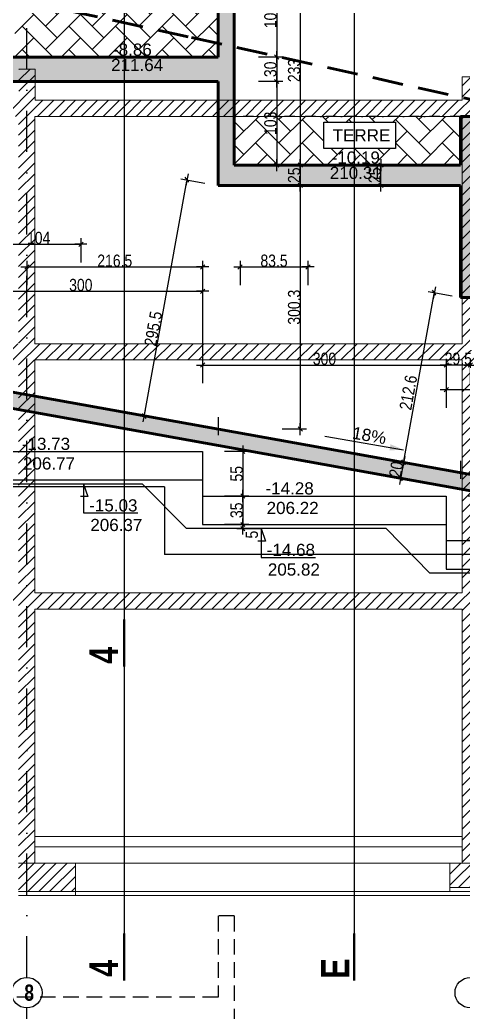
# Model space of a CAD drawing. Header units: millimetres. Extents: x -26249 to 60250, y -21218 to 23336.
# Drawn here: x 16061 to 16607, y 6841 to 8063 of the extents above; entities that cross this region are included whole.
import ezdxf
from ezdxf.enums import TextEntityAlignment as Align

# ---------------------------------------------------------------- set-up
doc = ezdxf.new("R2010")
doc.units = ezdxf.units.MM
doc.linetypes.add('CACHEX2', pattern=[19.05, 12.7, -6.35])
doc.linetypes.add('TIRETPTX2', pattern=[50.8, 25.4, -12.7, 0, -12.7])
for name, color, linetype in [('01-coupe soussol', 253, 'Continuous'), ('01_cote_gen', 4, 'Continuous'), ('01_linteaux', 2, 'Continuous'), ('01_poch_BN', 9, 'Continuous'), ('01_poch_murs', 253, 'Continuous'), ('01_texte', 230, 'Continuous'), ('AA_COTES', 2, 'Continuous')]:
    doc.layers.add(name, color=color, linetype=linetype)
doc.layers.add('01_murs_coup', color=5, linetype='Continuous', lineweight=60)
doc.styles.add('impact', font='impact.ttf')
doc.styles.add('MATTE_TXT', font='arial.ttf')
doc.styles.add('STYLE2', font='ARIALN.TTF')
doc.dimstyles.new('JB50', dxfattribs={"dimscale": 0.1, "dimtxt": 150, "dimasz": 15, "dimexe": 0.1, "dimexo": 0.1, "dimgap": 0.09, "dimtad": 1, "dimdec": 1, "dimdsep": 46, "dimtxsty": 'STYLE2', "dimblk1": 'BOND_G', "dimblk2": 'BOND_D', "dimsah": 1, "dimcen": 1.5, "dimdle": 0.01, "dimse1": 1, "dimse2": 1, "dimclrd": 4, "dimclre": 2, "dimclrt": 6, "dimazin": 2, "dimtfac": 2.333333, "dimtdec": 1, "dimtix": 1, "dimtmove": 2, "dimatfit": 3, "dimldrblk": 'BOND_G', "dimfxl": 1, "dimtolj": 1, "dimtzin": 0, "dimarcsym": 0})
pattern_1 = [(45, (0, 5785.036), (3e-15, 28.73682), [60.96, -20.32]), (135, (14.368, 5799.404), (3e-15, 28.73682), [60.96, -20.32])]

# ---------------------------------------------------------------- blocks, each defined once
blk = doc.blocks.new('BOND_G')
at = {"layer": 'AA_COTES', "color": 0}
for p, q in [((0, -5), (0, 15)), ((5, 0), (-5, 0)), ((1.77, 1.77), (-1.77, -1.77))]:
    blk.add_line(p, q, dxfattribs=at)
blk = doc.blocks.new('BOND_D')
at = {"layer": 'AA_COTES', "color": 0}
for p, q in [((5, 0), (-5, 0)), ((-1.77, -1.77), (1.77, 1.77)), ((0, 5), (0, -15))]:
    blk.add_line(p, q, dxfattribs=at)
blk = doc.blocks.new('*D2040')
at = {"layer": '01_cote_gen', "color": 4, "lineweight": -2, "transparency": 16777216}
blk.add_line((15987.6, 7728.7), (16284.6, 7728.7), dxfattribs=at)
at = {"layer": 'Defpoints', "color": 0, "transparency": 16777216}
for p in [(15986.1, 7736.2), (16286.1, 7728.7), (16286.1, 7531.4)]:
    blk.add_point(p, dxfattribs=at)
at = {"layer": '01_cote_gen', "color": 4, "lineweight": -2, "transparency": 16777216, "xscale": 1.5, "yscale": 1.5, "zscale": 1.5, "rotation": 180}
blk.add_blockref('BOND_G', (15986.1, 7728.7), dxfattribs=at)
at = {"layer": '01_cote_gen', "color": 4, "lineweight": -2, "transparency": 16777216, "xscale": 1.5, "yscale": 1.5, "zscale": 1.5}
blk.add_blockref('BOND_D', (16286.1, 7728.7), dxfattribs=at)
at = {"layer": '01_cote_gen', "color": 6, "transparency": 16777216, "insert": (16136.1, 7736.4), "char_height": 15, "attachment_point": 5, "style": 'STYLE2'}
blk.add_mtext('\\A1;300', dxfattribs=at)
blk = doc.blocks.new('*D2041')
at = {"layer": '01_cote_gen', "color": 4, "lineweight": -2, "transparency": 16777216}
blk.add_line((16033.7, 7786.7), (16134.7, 7786.7), dxfattribs=at)
at = {"layer": 'Defpoints', "color": 0, "transparency": 16777216}
for p in [(16032.2, 7779.2), (16136.2, 7786.7), (16136.2, 5592.4)]:
    blk.add_point(p, dxfattribs=at)
at = {"layer": '01_cote_gen', "color": 4, "lineweight": -2, "transparency": 16777216, "xscale": 1.5, "yscale": 1.5, "zscale": 1.5, "rotation": 180}
blk.add_blockref('BOND_G', (16032.2, 7786.7), dxfattribs=at)
at = {"layer": '01_cote_gen', "color": 4, "lineweight": -2, "transparency": 16777216, "xscale": 1.5, "yscale": 1.5, "zscale": 1.5}
blk.add_blockref('BOND_D', (16136.2, 7786.7), dxfattribs=at)
at = {"layer": '01_cote_gen', "color": 6, "transparency": 16777216, "insert": (16084.2, 7794.4), "char_height": 15, "attachment_point": 5, "style": 'STYLE2'}
blk.add_mtext('\\A1;104', dxfattribs=at)
blk = doc.blocks.new('*D2042')
at = {"layer": '01_cote_gen', "color": 4, "lineweight": -2, "transparency": 16777216}
blk.add_line((16287.6, 7637.9), (16584.6, 7637.9), dxfattribs=at)
at = {"layer": 'Defpoints', "color": 0, "transparency": 16777216}
for p in [(16286.1, 7706.2), (16586.1, 7637.9), (16586.1, 7476.5)]:
    blk.add_point(p, dxfattribs=at)
at = {"layer": '01_cote_gen', "color": 4, "lineweight": -2, "transparency": 16777216, "xscale": 1.5, "yscale": 1.5, "zscale": 1.5, "rotation": 180}
blk.add_blockref('BOND_G', (16286.1, 7637.9), dxfattribs=at)
at = {"layer": '01_cote_gen', "color": 4, "lineweight": -2, "transparency": 16777216, "xscale": 1.5, "yscale": 1.5, "zscale": 1.5}
blk.add_blockref('BOND_D', (16586.1, 7637.9), dxfattribs=at)
at = {"layer": '01_cote_gen', "color": 6, "transparency": 16777216, "insert": (16436.1, 7645.5), "char_height": 15, "attachment_point": 5, "style": 'STYLE2'}
blk.add_mtext('\\A1;300', dxfattribs=at)
blk = doc.blocks.new('*D2043')
at = {"layer": '01_cote_gen', "color": 4, "lineweight": -2, "transparency": 16777216}
blk.add_line((16587.6, 7607.7), (16884.6, 7607.7), dxfattribs=at)
at = {"layer": 'Defpoints', "color": 0, "transparency": 16777216}
for p in [(16586.1, 7615.4), (16886.1, 7607.7), (16886.1, 7421.6)]:
    blk.add_point(p, dxfattribs=at)
at = {"layer": '01_cote_gen', "color": 4, "lineweight": -2, "transparency": 16777216, "xscale": 1.5, "yscale": 1.5, "zscale": 1.5, "rotation": 180}
blk.add_blockref('BOND_G', (16586.1, 7607.7), dxfattribs=at)
at = {"layer": '01_cote_gen', "color": 4, "lineweight": -2, "transparency": 16777216, "xscale": 1.5, "yscale": 1.5, "zscale": 1.5}
blk.add_blockref('BOND_D', (16886.1, 7607.7), dxfattribs=at)
at = {"layer": '01_cote_gen', "color": 6, "transparency": 16777216, "insert": (16757.9, 7615.4), "char_height": 15, "attachment_point": 5, "style": 'STYLE2'}
blk.add_mtext('\\A1;300', dxfattribs=at)
blk = doc.blocks.new('*D2054')
at = {"layer": '01_cote_gen', "color": 4, "lineweight": -2, "transparency": 16777216}
for p, q in [((16584.6, 7637.9), (16583.1, 7637.9)), ((16615.7, 7637.9), (16586.1, 7637.9)), ((16617.2, 7637.9), (16618.7, 7637.9))]:
    blk.add_line(p, q, dxfattribs=at)
at = {"layer": 'Defpoints', "color": 0, "transparency": 16777216}
for p in [(16586.1, 7637.9), (16586.1, 7616.3), (16615.7, 7616.3)]:
    blk.add_point(p, dxfattribs=at)
at = {"layer": '01_cote_gen', "color": 4, "lineweight": -2, "transparency": 16777216, "xscale": 1.5, "yscale": 1.5, "zscale": 1.5}
blk.add_blockref('BOND_D', (16586.1, 7637.9), dxfattribs=at)
at = {"layer": '01_cote_gen', "color": 4, "lineweight": -2, "transparency": 16777216, "xscale": 1.5, "yscale": 1.5, "zscale": 1.5, "rotation": 180}
blk.add_blockref('BOND_G', (16615.7, 7637.9), dxfattribs=at)
at = {"layer": '01_cote_gen', "color": 6, "transparency": 16777216, "insert": (16600.9, 7645.5), "char_height": 15, "attachment_point": 5, "style": 'STYLE2'}
blk.add_mtext('\\A1;29.5', dxfattribs=at)
blk = doc.blocks.new('*D2055')
at = {"layer": '01_cote_gen', "color": 4, "lineweight": -2, "transparency": 16777216}
blk.add_line((16333.7, 7758.7), (16414.3, 7758.7), dxfattribs=at)
at = {"layer": 'Defpoints', "color": 0, "transparency": 16777216}
for p in [(16415.8, 7758.7), (16332.2, 7706.2), (16415.8, 5569.6)]:
    blk.add_point(p, dxfattribs=at)
at = {"layer": '01_cote_gen', "color": 4, "lineweight": -2, "transparency": 16777216, "xscale": 1.5, "yscale": 1.5, "zscale": 1.5, "rotation": 180}
blk.add_blockref('BOND_G', (16332.2, 7758.7), dxfattribs=at)
at = {"layer": '01_cote_gen', "color": 4, "lineweight": -2, "transparency": 16777216, "xscale": 1.5, "yscale": 1.5, "zscale": 1.5}
blk.add_blockref('BOND_D', (16415.8, 7758.7), dxfattribs=at)
at = {"layer": '01_cote_gen', "color": 6, "transparency": 16777216, "insert": (16374, 7766.3), "char_height": 15, "attachment_point": 5, "style": 'STYLE2'}
blk.add_mtext('\\A1;83.5', dxfattribs=at)
blk = doc.blocks.new('*D2056')
at = {"layer": '01_cote_gen', "color": 4, "lineweight": -2, "transparency": 16777216}
blk.add_line((16071.2, 7758.7), (16284.6, 7758.7), dxfattribs=at)
at = {"layer": 'Defpoints', "color": 0, "transparency": 16777216}
for p in [(16286.1, 7758.7), (16069.7, 7751.2), (16286.1, 7695)]:
    blk.add_point(p, dxfattribs=at)
at = {"layer": '01_cote_gen', "color": 4, "lineweight": -2, "transparency": 16777216, "xscale": 1.5, "yscale": 1.5, "zscale": 1.5, "rotation": 180}
blk.add_blockref('BOND_G', (16069.7, 7758.7), dxfattribs=at)
at = {"layer": '01_cote_gen', "color": 4, "lineweight": -2, "transparency": 16777216, "xscale": 1.5, "yscale": 1.5, "zscale": 1.5}
blk.add_blockref('BOND_D', (16286.1, 7758.7), dxfattribs=at)
at = {"layer": '01_cote_gen', "color": 6, "transparency": 16777216, "insert": (16177.9, 7766.3), "char_height": 15, "attachment_point": 5, "style": 'STYLE2'}
blk.add_mtext('\\A1;216.5', dxfattribs=at)
blk = doc.blocks.new('*D1975')
at = {"layer": '01_cote_gen', "color": 4, "lineweight": -2, "transparency": 16777216}
blk.add_line((16335.6, 7529.9), (16335.6, 7477.9), dxfattribs=at)
at = {"layer": 'Defpoints', "color": 0, "transparency": 16777216}
for p in [(16286.1, 7531.4), (16286.1, 7476.4), (16335.6, 7476.4)]:
    blk.add_point(p, dxfattribs=at)
at = {"layer": '01_cote_gen', "color": 4, "lineweight": -2, "transparency": 16777216, "xscale": 1.5, "yscale": 1.5, "zscale": 1.5}
for name, p, rotation in [('BOND_G', (16335.6, 7531.4), 90), ('BOND_D', (16335.6, 7476.4), 270)]:
    blk.add_blockref(name, p, dxfattribs=dict(at, rotation=rotation))
at = {"layer": '01_cote_gen', "color": 6, "transparency": 16777216, "insert": (16328, 7503.9), "char_height": 15, "attachment_point": 5, "rotation": 90, "style": 'STYLE2'}
blk.add_mtext('\\A1;55', dxfattribs=at)
blk = doc.blocks.new('*D1976')
at = {"layer": '01_cote_gen', "color": 4, "lineweight": -2, "transparency": 16777216}
blk.add_line((16335.6, 7474.9), (16335.6, 7442.9), dxfattribs=at)
at = {"layer": 'Defpoints', "color": 0, "transparency": 16777216}
for p in [(16321.8, 7476.4), (16326, 7441.4), (16335.6, 7441.4)]:
    blk.add_point(p, dxfattribs=at)
at = {"layer": '01_cote_gen', "color": 4, "lineweight": -2, "transparency": 16777216, "xscale": 1.5, "yscale": 1.5, "zscale": 1.5}
for name, p, rotation in [('BOND_G', (16335.6, 7476.4), 90), ('BOND_D', (16335.6, 7441.4), 270)]:
    blk.add_blockref(name, p, dxfattribs=dict(at, rotation=rotation))
at = {"layer": '01_cote_gen', "color": 6, "transparency": 16777216, "insert": (16327.9, 7458.9), "char_height": 15, "attachment_point": 5, "rotation": 90, "style": 'STYLE2'}
blk.add_mtext('\\A1;35', dxfattribs=at)
blk = doc.blocks.new('*D1977')
at = {"layer": '01_cote_gen', "color": 4, "lineweight": -2, "transparency": 16777216}
blk.add_line((16335.6, 7437.9), (16335.6, 7439.9), dxfattribs=at)
at = {"layer": 'Defpoints', "color": 0, "transparency": 16777216}
for p in [(16335.6, 7441.4), (16340.9, 7441.4), (16340.9, 7436.4)]:
    blk.add_point(p, dxfattribs=at)
at = {"layer": '01_cote_gen', "color": 4, "lineweight": -2, "transparency": 16777216, "xscale": 1.5, "yscale": 1.5, "zscale": 1.5}
for name, p, rotation in [('BOND_D', (16335.6, 7441.4), 90), ('BOND_G', (16335.6, 7436.4), 270)]:
    blk.add_blockref(name, p, dxfattribs=dict(at, rotation=rotation))
at = {"layer": '01_cote_gen', "color": 6, "transparency": 16777216, "insert": (16346.8, 7428.9), "char_height": 15, "attachment_point": 5, "rotation": 90, "style": 'STYLE2'}
blk.add_mtext('\\A1;5', dxfattribs=at)
blk = doc.blocks.new('*D1978')
at = {"layer": '01_cote_gen', "color": 4, "lineweight": -2, "transparency": 16777216}
blk.add_line((16635.6, 7475), (16635.6, 7423), dxfattribs=at)
at = {"layer": 'Defpoints', "color": 0, "transparency": 16777216}
for p in [(16586.1, 7476.5), (16586.1, 7421.5), (16635.6, 7421.5)]:
    blk.add_point(p, dxfattribs=at)
at = {"layer": '01_cote_gen', "color": 4, "lineweight": -2, "transparency": 16777216, "xscale": 1.5, "yscale": 1.5, "zscale": 1.5}
for name, p, rotation in [('BOND_G', (16635.6, 7476.5), 90), ('BOND_D', (16635.6, 7421.5), 270)]:
    blk.add_blockref(name, p, dxfattribs=dict(at, rotation=rotation))
at = {"layer": '01_cote_gen', "color": 6, "transparency": 16777216, "insert": (16628, 7449), "char_height": 15, "attachment_point": 5, "rotation": 90, "style": 'STYLE2'}
blk.add_mtext('\\A1;55', dxfattribs=at)
blk = doc.blocks.new('*D2069')
at = {"layer": '01_cote_gen', "color": 4, "lineweight": -2, "transparency": 16777216}
blk.add_line((16406.4, 8115.7), (16406.4, 7885.7), dxfattribs=at)
at = {"layer": 'Defpoints', "color": 0, "transparency": 16777216}
for p in [(16325.1, 8117.2), (16377.3, 7884.2), (16406.4, 7884.2)]:
    blk.add_point(p, dxfattribs=at)
at = {"layer": '01_cote_gen', "color": 4, "lineweight": -2, "transparency": 16777216, "xscale": 1.5, "yscale": 1.5, "zscale": 1.5}
for name, p, rotation in [('BOND_G', (16406.4, 8117.2), 90), ('BOND_D', (16406.4, 7884.2), 270)]:
    blk.add_blockref(name, p, dxfattribs=dict(at, rotation=rotation))
at = {"layer": '01_cote_gen', "color": 6, "transparency": 16777216, "insert": (16398.8, 8000.8), "char_height": 15, "attachment_point": 5, "rotation": 90, "style": 'STYLE2'}
blk.add_mtext('\\A1;233', dxfattribs=at)
blk = doc.blocks.new('*D2070')
at = {"layer": '01_cote_gen', "color": 4, "lineweight": -2, "transparency": 16777216}
blk.add_line((16377.3, 8115.7), (16377.3, 8018.7), dxfattribs=at)
at = {"layer": 'Defpoints', "color": 0, "transparency": 16777216}
for p in [(16325.1, 8117.2), (16305.1, 8017.2), (16377.3, 8017.2)]:
    blk.add_point(p, dxfattribs=at)
at = {"layer": '01_cote_gen', "color": 4, "lineweight": -2, "transparency": 16777216, "xscale": 1.5, "yscale": 1.5, "zscale": 1.5}
for name, p, rotation in [('BOND_G', (16377.3, 8117.2), 90), ('BOND_D', (16377.3, 8017.2), 270)]:
    blk.add_blockref(name, p, dxfattribs=dict(at, rotation=rotation))
at = {"layer": '01_cote_gen', "color": 6, "transparency": 16777216, "insert": (16369.6, 8067.2), "char_height": 15, "attachment_point": 5, "rotation": 90, "style": 'STYLE2'}
blk.add_mtext('\\A1;100', dxfattribs=at)
blk = doc.blocks.new('*D2071')
at = {"layer": '01_cote_gen', "color": 4, "lineweight": -2, "transparency": 16777216}
blk.add_line((16377.3, 8015.7), (16377.3, 7988.7), dxfattribs=at)
at = {"layer": 'Defpoints', "color": 0, "transparency": 16777216}
for p in [(16354.8, 8017.2), (16305.1, 7987.2), (16377.3, 7987.2)]:
    blk.add_point(p, dxfattribs=at)
at = {"layer": '01_cote_gen', "color": 4, "lineweight": -2, "transparency": 16777216, "xscale": 1.5, "yscale": 1.5, "zscale": 1.5}
for name, p, rotation in [('BOND_G', (16377.3, 8017.2), 90), ('BOND_D', (16377.3, 7987.2), 270)]:
    blk.add_blockref(name, p, dxfattribs=dict(at, rotation=rotation))
at = {"layer": '01_cote_gen', "color": 6, "transparency": 16777216, "insert": (16369.6, 8002.2), "char_height": 15, "attachment_point": 5, "rotation": 90, "style": 'STYLE2'}
blk.add_mtext('\\A1;30', dxfattribs=at)
blk = doc.blocks.new('*D2072')
at = {"layer": '01_cote_gen', "color": 4, "lineweight": -2, "transparency": 16777216}
blk.add_line((16377.3, 7985.7), (16377.3, 7885.7), dxfattribs=at)
at = {"layer": 'Defpoints', "color": 0, "transparency": 16777216}
for p in [(16354.8, 7987.2), (16354.8, 7884.2), (16377.3, 7884.2)]:
    blk.add_point(p, dxfattribs=at)
at = {"layer": '01_cote_gen', "color": 4, "lineweight": -2, "transparency": 16777216, "xscale": 1.5, "yscale": 1.5, "zscale": 1.5}
for name, p, rotation in [('BOND_G', (16377.3, 7987.2), 90), ('BOND_D', (16377.3, 7884.2), 270)]:
    blk.add_blockref(name, p, dxfattribs=dict(at, rotation=rotation))
at = {"layer": '01_cote_gen', "color": 6, "transparency": 16777216, "insert": (16369.6, 7935.7), "char_height": 15, "attachment_point": 5, "rotation": 90, "style": 'STYLE2'}
blk.add_mtext('\\A1;103', dxfattribs=at)
blk = doc.blocks.new('*D2073')
at = {"layer": '01_cote_gen', "color": 4, "lineweight": -2, "transparency": 16777216}
blk.add_line((16406.4, 7882.7), (16406.4, 7860.7), dxfattribs=at)
at = {"layer": 'Defpoints', "color": 0, "transparency": 16777216}
for p in [(16393.9, 7884.2), (16393.9, 7859.2), (16406.4, 7859.2)]:
    blk.add_point(p, dxfattribs=at)
at = {"layer": '01_cote_gen', "color": 4, "lineweight": -2, "transparency": 16777216, "xscale": 1.5, "yscale": 1.5, "zscale": 1.5}
for name, p, rotation in [('BOND_G', (16406.4, 7884.2), 90), ('BOND_D', (16406.4, 7859.2), 270)]:
    blk.add_blockref(name, p, dxfattribs=dict(at, rotation=rotation))
at = {"layer": '01_cote_gen', "color": 6, "transparency": 16777216, "insert": (16398.8, 7871.7), "char_height": 15, "attachment_point": 5, "rotation": 90, "style": 'STYLE2'}
blk.add_mtext('\\A1;25', dxfattribs=at)
blk = doc.blocks.new('*D2074')
at = {"layer": '01_cote_gen', "color": 4, "lineweight": -2, "transparency": 16777216}
blk.add_line((16690, 7942.7), (16690, 7885.7), dxfattribs=at)
at = {"layer": 'Defpoints', "color": 0, "transparency": 16777216}
for p in [(16439.8, 7944.2), (16551.5, 7884.2), (16690, 7884.2)]:
    blk.add_point(p, dxfattribs=at)
at = {"layer": '01_cote_gen', "color": 4, "lineweight": -2, "transparency": 16777216, "xscale": 1.5, "yscale": 1.5, "zscale": 1.5}
for name, p, rotation in [('BOND_G', (16690, 7944.2), 90), ('BOND_D', (16690, 7884.2), 270)]:
    blk.add_blockref(name, p, dxfattribs=dict(at, rotation=rotation))
at = {"layer": '01_cote_gen', "color": 6, "transparency": 16777216, "insert": (16682.3, 7914.2), "char_height": 15, "attachment_point": 5, "rotation": 90, "style": 'STYLE2'}
blk.add_mtext('\\A1;60', dxfattribs=at)
blk = doc.blocks.new('*D2075')
at = {"layer": '01_cote_gen', "color": 4, "lineweight": -2, "transparency": 16777216}
blk.add_line((16690, 7882.7), (16690, 7860.7), dxfattribs=at)
at = {"layer": 'Defpoints', "color": 0, "transparency": 16777216}
for p in [(16667.5, 7884.2), (16581.8, 7859.2), (16690, 7859.2)]:
    blk.add_point(p, dxfattribs=at)
at = {"layer": '01_cote_gen', "color": 4, "lineweight": -2, "transparency": 16777216, "xscale": 1.5, "yscale": 1.5, "zscale": 1.5}
for name, p, rotation in [('BOND_G', (16690, 7884.2), 90), ('BOND_D', (16690, 7859.2), 270)]:
    blk.add_blockref(name, p, dxfattribs=dict(at, rotation=rotation))
at = {"layer": '01_cote_gen', "color": 6, "transparency": 16777216, "insert": (16682.3, 7871.7), "char_height": 15, "attachment_point": 5, "rotation": 90, "style": 'STYLE2'}
blk.add_mtext('\\A1;25', dxfattribs=at)
blk = doc.blocks.new('*D2098')
at = {"layer": '01_cote_gen', "color": 4, "lineweight": -2, "transparency": 16777216}
blk.add_line((16719.6, 7719.7), (16719.6, 7506.7), dxfattribs=at)
at = {"layer": 'Defpoints', "color": 0, "transparency": 16777216}
for p in [(16697.1, 7721.2), (16603.7, 7505.2), (16719.6, 7505.2)]:
    blk.add_point(p, dxfattribs=at)
at = {"layer": '01_cote_gen', "color": 4, "lineweight": -2, "transparency": 16777216, "xscale": 1.5, "yscale": 1.5, "zscale": 1.5}
for name, p, rotation in [('BOND_G', (16719.6, 7721.2), 90), ('BOND_D', (16719.6, 7505.2), 270)]:
    blk.add_blockref(name, p, dxfattribs=dict(at, rotation=rotation))
at = {"layer": '01_cote_gen', "color": 6, "transparency": 16777216, "insert": (16711.9, 7589.9), "char_height": 15, "attachment_point": 5, "rotation": 90, "style": 'STYLE2'}
blk.add_mtext('\\A1;216', dxfattribs=at)
blk = doc.blocks.new('*D2099')
at = {"layer": '01_cote_gen', "color": 4, "lineweight": -2, "transparency": 16777216}
blk.add_line((16534, 7519.3), (16571.1, 7725.5), dxfattribs=at)
at = {"layer": 'Defpoints', "color": 0, "transparency": 16777216}
for p in [(16571.3, 7727), (16603.7, 7721.2), (16566, 7512)]:
    blk.add_point(p, dxfattribs=at)
at = {"layer": '01_cote_gen', "color": 4, "lineweight": -2, "transparency": 16777216, "xscale": 1.5, "yscale": 1.5, "zscale": 1.5}
for name, p, rotation in [('BOND_D', (16571.3, 7727), 79.79862876551576), ('BOND_G', (16533.7, 7517.8), 259.7986287655157)]:
    blk.add_blockref(name, p, dxfattribs=dict(at, rotation=rotation))
at = {"layer": '01_cote_gen', "color": 6, "transparency": 16777216, "insert": (16539.4, 7603.9), "char_height": 15, "attachment_point": 5, "rotation": 79.7986, "style": 'STYLE2'}
blk.add_mtext('\\A1;212.6', dxfattribs=at)
blk = doc.blocks.new('*D2016')
at = {"layer": '01_cote_gen', "color": 4, "lineweight": -2, "transparency": 16777216}
blk.add_line((16406.4, 7857.7), (16406.4, 7560.4), dxfattribs=at)
at = {"layer": 'Defpoints', "color": 0, "transparency": 16777216}
for p in [(16305.1, 7859.2), (16305.1, 7558.9), (16406.4, 7558.9)]:
    blk.add_point(p, dxfattribs=at)
at = {"layer": '01_cote_gen', "color": 4, "lineweight": -2, "transparency": 16777216, "xscale": 1.5, "yscale": 1.5, "zscale": 1.5}
for name, p, rotation in [('BOND_G', (16406.4, 7859.2), 90), ('BOND_D', (16406.4, 7558.9), 270)]:
    blk.add_blockref(name, p, dxfattribs=dict(at, rotation=rotation))
at = {"layer": '01_cote_gen', "color": 6, "transparency": 16777216, "insert": (16398.8, 7709.1), "char_height": 15, "attachment_point": 5, "rotation": 90, "style": 'STYLE2'}
blk.add_mtext('\\A1;300.3', dxfattribs=at)
blk = doc.blocks.new('*D2100')
at = {"layer": '01_cote_gen', "color": 4, "lineweight": -2, "transparency": 16777216}
blk.add_line((16214.7, 7576.7), (16266.5, 7864.6), dxfattribs=at)
at = {"layer": 'Defpoints', "color": 0, "transparency": 16777216}
for p in [(16266.8, 7866.1), (16305.1, 7859.2), (16252.7, 7568.3)]:
    blk.add_point(p, dxfattribs=at)
at = {"layer": '01_cote_gen', "color": 4, "lineweight": -2, "transparency": 16777216, "xscale": 1.5, "yscale": 1.5, "zscale": 1.5}
for name, p, rotation in [('BOND_D', (16266.8, 7866.1), 79.79862876551594), ('BOND_G', (16214.4, 7575.2), 259.798628765516)]:
    blk.add_blockref(name, p, dxfattribs=dict(at, rotation=rotation))
at = {"layer": '01_cote_gen', "color": 6, "transparency": 16777216, "insert": (16225.3, 7682.6), "char_height": 15, "attachment_point": 5, "rotation": 79.7986, "style": 'STYLE2'}
blk.add_mtext('\\A1;295.5', dxfattribs=at)
blk = doc.blocks.new('*D2110')
at = {"layer": '01_cote_gen', "color": 4, "lineweight": -2, "transparency": 16777216}
blk.add_line((16530.4, 7499.6), (16533.4, 7516.3), dxfattribs=at)
at = {"layer": 'Defpoints', "color": 0, "transparency": 16777216}
for p in [(16533.7, 7517.8), (16542.9, 7516.1), (16539.3, 7496.4)]:
    blk.add_point(p, dxfattribs=at)
at = {"layer": '01_cote_gen', "color": 4, "lineweight": -2, "transparency": 16777216, "xscale": 1.5, "yscale": 1.5, "zscale": 1.5}
for name, p, rotation in [('BOND_D', (16533.7, 7517.8), 79.79862876550582), ('BOND_G', (16530.2, 7498.1), 259.7986287655058)]:
    blk.add_blockref(name, p, dxfattribs=dict(at, rotation=rotation))
at = {"layer": '01_cote_gen', "color": 6, "transparency": 16777216, "insert": (16524.4, 7509.3), "char_height": 15, "attachment_point": 5, "rotation": 79.7986, "style": 'STYLE2'}
blk.add_mtext('\\A1;20', dxfattribs=at)
blk = doc.blocks.new('*D2113')
at = {"layer": '01_cote_gen', "color": 4, "lineweight": -2, "transparency": 16777216}
blk.add_line((16505.7, 7860.7), (16505.7, 7882.7), dxfattribs=at)
at = {"layer": 'Defpoints', "color": 0, "transparency": 16777216}
for p in [(16505.7, 7884.2), (16541.7, 7884.2), (16541.7, 7859.2)]:
    blk.add_point(p, dxfattribs=at)
at = {"layer": '01_cote_gen', "color": 4, "lineweight": -2, "transparency": 16777216, "xscale": 1.5, "yscale": 1.5, "zscale": 1.5}
for name, p, rotation in [('BOND_D', (16505.7, 7884.2), 90), ('BOND_G', (16505.7, 7859.2), 270)]:
    blk.add_blockref(name, p, dxfattribs=dict(at, rotation=rotation))
at = {"layer": '01_cote_gen', "color": 6, "transparency": 16777216, "insert": (16498, 7871.7), "char_height": 15, "attachment_point": 5, "rotation": 90, "style": 'STYLE2'}
blk.add_mtext('\\A1;25', dxfattribs=at)

msp = doc.modelspace()

# ---------------------------------------------------------------- hatches: boundary and pattern name
at = {"layer": '01-coupe soussol'}
h = msp.add_hatch(dxfattribs=at)
h.set_pattern_fill('ANSI31', color=256, scale=3)
h.set_pattern_definition([(45, (11748.377, 1158.082), (-6.735192, 6.735192), [])])
h.paths.add_polyline_path([(14178.055, 7357.148), (13828.381, 7357.148), (13828.381, 7344.148), (14178.055, 7344.148)])
h.paths.add_polyline_path([(14604.055, 7357.148), (14196.055, 7357.148), (14196.055, 7344.148), (14604.055, 7344.148)])
h.paths.add_polyline_path([(15180.978, 7357.148), (14624.055, 7357.148), (14624.055, 7344.148), (15180.978, 7344.148)])
h.paths.add_polyline_path([(15779.845, 7357.148), (15222.978, 7357.148), (15222.978, 7344.148), (15779.845, 7344.148)], flags=17)
h.paths.add_polyline_path([(18803.574, 7357.148), (18803.574, 7957.148), (18803.574, 7993.091), (18787.574, 7993.091), (18787.574, 7957.148), (18054.574, 7957.148), (18054.574, 7993.091), (18036.574, 7993.091), (18036.574, 7957.148), (17435.574, 7957.148), (17435.574, 7993.091), (17419.574, 7993.091), (17419.574, 7952.148), (17111.574, 7952.148), (17111.574, 8018.837), (17091.574, 8018.837), (17091.574, 7952.148), (16623.574, 7952.148), (16623.574, 7993.091), (16605.574, 7993.091), (16605.574, 7964.148), (16079.978, 7964.148), (16079.978, 8002.279), (16059.978, 8002.279), (16059.978, 7964.148), (15799.978, 7964.148), (15799.978, 8229.148), (16019.446, 8229.148), (16019.446, 8252.148), (15799.978, 8252.148), (15799.978, 8310.174), (15779.978, 8310.174), (15779.978, 8252.148), (15218.978, 8252.148), (15218.978, 8310.174), (15202.978, 8310.174), (15202.978, 7664.148), (15202.978, 7324.148), (15222.978, 7324.148), (15222.978, 7644.148), (15779.845, 7644.148), (15779.845, 7324.148), (15799.845, 7324.148), (15799.845, 7644.148), (16059.574, 7644.148), (16059.574, 7357.148), (15799.845, 7357.148), (15799.845, 7344.148), (16059.574, 7344.148), (16059.574, 7024.148), (16079.574, 7024.148), (16079.574, 7337.148), (16605.574, 7337.148), (16605.574, 7044.148), (16625.574, 7044.148), (16625.574, 7337.148), (17139.574, 7337.148), (17139.574, 7024.148), (17159.574, 7024.148), (17159.574, 7337.148), (17419.575, 7337.148), (17419.575, 7024.148), (17439.575, 7024.148), (17439.575, 7337.148), (18028.584, 7337.148), (18028.584, 7024.148), (18053.584, 7024.148), (18053.584, 7337.148), (18783.574, 7337.148), (18783.574, 7024.148), (18803.574, 7024.148), (18803.574, 7337.148)])
h.paths.add_polyline_path([(16079.574, 7357.148), (16079.574, 7644.148), (16605.574, 7644.148), (16605.574, 7357.148)], flags=16)
h.paths.add_polyline_path([(15799.574, 7664.148), (15799.574, 7944.148), (16059.574, 7944.148), (16059.574, 7664.148)], flags=16)
h.paths.add_polyline_path([(16079.574, 7664.148), (16079.574, 7944.148), (16605.574, 7944.148), (16605.574, 7664.148)], flags=16)
h.paths.add_polyline_path([(15779.574, 7664.148), (15222.978, 7664.148), (15222.978, 7944.148), (15779.574, 7944.148)], flags=16)
h.paths.add_polyline_path([(15779.978, 7964.148), (15218.978, 7964.148), (15218.978, 8229.148), (15779.978, 8229.148)], flags=16)
h.paths.add_polyline_path([(16625.574, 7357.148), (16625.574, 7644.148), (17139.574, 7644.148), (17139.574, 7357.148)], flags=16)
h.paths.add_polyline_path([(16625.574, 7664.148), (16625.574, 7932.148), (17139.574, 7932.148), (17139.574, 7664.148)], flags=16)
h.paths.add_polyline_path([(17159.574, 7357.148), (17159.574, 7644.148), (17419.575, 7644.148), (17419.575, 7357.148)], flags=16)
h.paths.add_polyline_path([(17159.574, 7664.148), (17159.574, 7932.148), (17419.574, 7932.148), (17419.574, 7664.148)], flags=16)
h.paths.add_polyline_path([(17439.575, 7357.148), (17439.575, 7652.148), (18033.584, 7652.148), (18033.584, 7357.148)], flags=16)
h.paths.add_polyline_path([(17439.574, 7675.148), (17439.574, 7937.148), (18035.574, 7937.148), (18035.574, 7675.148)], flags=16)
h.paths.add_polyline_path([(18053.584, 7357.148), (18053.584, 7652.148), (18613.574, 7652.148), (18613.574, 7357.148)], flags=16)
h.paths.add_polyline_path([(18053.886, 7675.148), (18053.886, 7937.148), (18787.574, 7937.148), (18787.574, 7675.148)], flags=16)
h.paths.add_polyline_path([(18633.574, 7357.148), (18633.574, 7652.148), (18783.574, 7652.148), (18783.574, 7357.148)], flags=16)
h.paths.add_polyline_path([(16129.574, 7024.148), (16059.574, 7024.148), (16059.574, 6989.148), (16129.574, 6989.148)])
h.paths.add_polyline_path([(16640.574, 7024.148), (16590.574, 7024.148), (16590.574, 6994.148), (16640.574, 6994.148)])
h.paths.add_polyline_path([(16625.574, 7044.148), (16605.574, 7044.148), (16605.574, 7024.148), (16625.574, 7024.148)], flags=17)
at = {"layer": '01_poch_BN'}
h = msp.add_hatch(color=256, dxfattribs=at)
h.dxf.hatch_style = 1
h.paths.add_polyline_path([(16325.086, 8029.563), (16305.086, 8033.979), (16305.086, 8017.203), (15792.367, 8017.203), (15792.367, 8117.203), (15772.367, 8117.203), (15772.367, 8017.203), (15218.94, 8017.203), (15218.94, 8132.203), (15202.94, 8134.203), (15202.94, 7987.203), (16305.086, 7987.203), (16305.086, 7859.203), (16603.651, 7859.203), (16603.651, 7721.204), (17236.178, 7721.204), (17236.178, 7607.204), (18502.219, 7607.204), (18328.49, 7632.204), (17439.651, 7632.204), (17439.651, 7677.204), (17419.651, 7677.204), (17419.651, 7632.204), (17256.178, 7632.204), (17256.178, 7810.204), (17236.178, 7810.204), (17236.178, 7746.204), (16623.651, 7746.204), (16623.651, 7944.203), (16603.651, 7944.203), (16603.651, 7884.203), (16325.086, 7884.203)])
h.paths.add_polyline_path([(16325.086, 8117.203), (16305.086, 8117.203), (16305.086, 8033.979), (16325.086, 8029.563)], flags=17)
h.paths.add_polyline_path([(18803.65, 7677.204), (18787.651, 7677.204), (18787.651, 7632.204), (18328.49, 7632.204), (18502.219, 7607.204), (18787.651, 7607.204), (18787.651, 7566.129), (18803.65, 7563.827)])
h.paths.add_polyline_path([(18803.65, 7563.827), (18787.651, 7566.129), (18787.651, 7459.242), (18803.65, 7459.242)])
h.paths.add_polyline_path([(18046.95, 7357.204), (17425.991, 7357.204), (15719.991, 7664.204), (15202.94, 7664.204), (15202.94, 7644.204), (15718.206, 7644.204), (17424.206, 7337.204), (18045.165, 7337.204), (18803.65, 7200.679), (18803.65, 7221.001)])
at = {"layer": '01_poch_murs'}
h = msp.add_hatch(dxfattribs=at)
h.set_pattern_fill('AR-HBONE', color=256, scale=0.2)
h.set_pattern_definition(pattern_1)
h.paths.add_polyline_path([(16069.651, 8085.849), (15927.292, 8117.203), (15792.367, 8117.203), (15792.367, 8017.203), (16069.651, 8017.203)])
h.paths.add_polyline_path([(15966.459, 8069.214), (16055.05, 8069.214), (16055.05, 8036.921), (15966.459, 8036.921)], flags=16)
h.paths.add_polyline_path([(16305.086, 8117.203), (16069.651, 8117.203), (16069.651, 8085.849), (16272.362, 8041.204), (16305.086, 8033.979)])
h.paths.add_polyline_path([(16069.651, 8117.203), (15927.292, 8117.203), (16069.651, 8085.849)], flags=17)
h.paths.add_polyline_path([(16069.651, 8085.849), (16069.651, 8017.203), (16305.086, 8017.203), (16305.086, 8033.979), (16272.362, 8041.204)])
h.paths.add_polyline_path([(15973.755, 8041.863), (16052.275, 8041.863), (16052.275, 8064.363), (15973.755, 8064.363)], flags=8)
h.paths.add_polyline_path([(16171.906, 8014.892), (16227.327, 8014.892), (16227.327, 8037.867), (16171.906, 8037.867)], flags=9)
h = msp.add_hatch(dxfattribs=at)
h.set_pattern_fill('AR-HBONE', color=256, scale=0.2)
h.set_pattern_definition(pattern_1)
h.paths.add_polyline_path([(16603.651, 7944.203), (16325.086, 7944.203), (16325.086, 7884.203), (16603.651, 7884.203)])
h.paths.add_polyline_path([(16523.778, 7904.72), (16435.188, 7904.72), (16435.188, 7937.013), (16523.778, 7937.013)], flags=16)
h.paths.add_polyline_path([(16385.156, 7909.838), (16385.156, 7960.343), (16353.929, 7960.343), (16353.929, 7909.838)], flags=9)
h.paths.add_polyline_path([(16442.483, 7909.662), (16521.003, 7909.662), (16521.003, 7932.162), (16442.483, 7932.162)], flags=8)
h.paths.add_polyline_path([(16441.127, 7881.892), (16508.203, 7881.892), (16508.203, 7904.867), (16441.127, 7904.867)], flags=9)

# ---------------------------------------------------------------- linework, layer by layer
at = {"color": 5, "elevation": 517158665.099, "flags": 128}
for points in [[(16239.251, 7487.704), (15986.725, 7487.704)], [(16239.251, 7487.704), (16239.251, 7404.504)], [(16722.645, 7404.504), (16239.251, 7404.504)]]:
    msp.add_lwpolyline(points, dxfattribs=at)
at = {"layer": '01-coupe soussol', "lineweight": 5}
for p, q in [((16079.978, 8002.279), (16059.978, 8002.279)), ((16079.978, 7964.148), (16079.978, 8002.279)), ((16605.574, 7964.148), (16605.574, 7993.091)), ((16605.574, 7993.091), (16623.574, 7993.091)), ((16079.978, 7964.148), (16605.574, 7964.148)), ((16079.574, 7664.148), (16079.574, 7944.148)), ((16079.574, 7944.148), (16605.574, 7944.148)), ((16605.574, 7664.148), (16605.574, 7944.148)), ((16079.574, 7664.148), (16605.574, 7664.148)), ((16079.574, 7644.148), (16605.574, 7644.148)), ((16079.574, 7644.148), (16079.574, 7357.148)), ((16605.574, 7357.148), (16605.574, 7644.148)), ((16079.574, 7357.148), (16605.574, 7357.148)), ((16079.574, 7337.148), (16605.574, 7337.148)), ((16079.574, 7337.148), (16079.574, 7024.148)), ((16605.574, 7337.148), (16605.574, 7024.148)), ((16079.574, 7057.148), (16605.574, 7057.148)), ((16079.574, 7044.148), (16605.574, 7044.148)), ((16129.574, 7024.148), (16059.574, 7024.148)), ((16129.574, 7024.148), (16129.574, 6984.148)), ((16590.574, 7024.148), (16129.574, 7024.148)), ((16590.574, 6989.148), (16590.574, 7024.148)), ((16590.574, 7024.148), (16640.574, 7024.148)), ((16590.574, 6994.148), (16640.574, 6994.148)), ((16129.574, 6989.148), (16059.574, 6989.148)), ((16129.574, 6984.148), (16059.574, 6984.148)), ((16590.574, 6989.148), (16129.574, 6989.148)), ((18769.574, 6984.148), (16129.574, 6984.148)), ((16590.574, 6989.148), (16640.574, 6989.148))]:
    msp.add_line(p, q, dxfattribs=at)
at = {"layer": '01_cote_gen'}
msp.add_line((16286.055, 7706.212), (16286.055, 7645.352), dxfattribs=at)
at = {"layer": '01_linteaux', "linetype": 'TIRETPTX2', "ltscale": 2}
for p, q in [((16069.651, 6883.37), (16069.651, 8318.947)), ((16069.651, 5784.277), (16069.651, 6845.759))]:
    msp.add_line(p, q, dxfattribs=at)
at = {"layer": '01_linteaux', "linetype": 'TIRETPTX2', "ltscale": 0.5}
msp.add_line((16603.651, 7944.203), (16325.086, 7944.203), dxfattribs=at)
at = {"layer": '01_linteaux'}
for p, q in [((15986.055, 7531.23), (16286.055, 7531.364)), ((16286.055, 7531.364), (16286.055, 7496.364)), ((16286.055, 7531.364), (16286.055, 7476.364)), ((15986.055, 7496.23), (16286.055, 7496.364)), ((16212.065, 7491.267), (15966.055, 7491.23)), ((16212.065, 7491.267), (16266.055, 7436.364)), ((16286.055, 7476.364), (16586.055, 7476.498)), ((16286.055, 7476.364), (16286.055, 7441.364)), ((16586.055, 7476.498), (16586.055, 7441.498)), ((16586.055, 7476.498), (16586.055, 7421.498)), ((16512.065, 7436.401), (16266.055, 7436.364)), ((16286.055, 7441.364), (16586.055, 7441.498)), ((16512.065, 7436.401), (16566.055, 7381.498)), ((16586.055, 7421.498), (16886.055, 7421.633)), ((16586.055, 7421.498), (16586.055, 7386.498)), ((16586.055, 7386.498), (16886.055, 7386.633)), ((16812.065, 7381.536), (16566.055, 7381.498))]:
    msp.add_line(p, q, dxfattribs=at)
at = {"layer": '01_linteaux', "linetype": 'CACHEX2', "ltscale": 1.5}
for p, q in [((16305.086, 6959.121), (16305.086, 6859.121)), ((16325.086, 6959.121), (16305.086, 6959.121)), ((16325.086, 6959.121), (16325.086, 6726.121)), ((16305.086, 6859.121), (15218.94, 6859.121))]:
    msp.add_line(p, q, dxfattribs=at)
at = {"layer": '01_murs_coup'}
for p, q in [((16305.086, 8117.203), (16305.086, 8017.203)), ((16325.086, 8117.203), (16325.086, 7884.203)), ((16305.086, 8017.203), (15792.367, 8017.203)), ((16305.086, 7987.203), (15202.94, 7987.203)), ((16305.086, 7987.203), (16305.086, 7859.203)), ((16603.651, 7944.203), (16603.651, 7884.203)), ((16623.651, 7944.203), (16603.651, 7944.203)), ((16603.651, 7884.203), (16325.086, 7884.203)), ((16603.651, 7859.203), (16305.086, 7859.203)), ((16603.651, 7721.204), (16603.651, 7859.203)), ((17236.178, 7721.204), (16603.651, 7721.204)), ((17425.991, 7357.204), (15719.991, 7664.204)), ((17424.206, 7337.204), (15718.206, 7644.204))]:
    msp.add_line(p, q, dxfattribs=at)
at = {"layer": '01_murs_coup', "linetype": 'CACHEX2', "ltscale": 3}
msp.add_lwpolyline([(13488.026, 8634.48), (13898.276, 8541.204), (15673.022, 8173.204), (16272.362, 8041.204), (17563.166, 7756.204), (17904.593, 7693.204), (19739.166, 7429.204), (20425.516, 7322.204), (21080.455, 7223.334)], dxfattribs=at)
at = {"layer": '01_poch_BN'}
for p, q in [((16189.363, 8260.694), (16189.363, 6937.68)), ((16472.583, 8260.694), (16472.583, 6937.68))]:
    msp.add_line(p, q, dxfattribs=at)
at = {"layer": '01_texte'}
for p, q in [((16305.086, 7573.455), (16305.086, 7551.484)), ((16436.609, 7550.337), (16533.49, 7533.539)), ((16603.651, 7519.728), (16603.651, 7497.756)), ((16139.499, 7491.23), (16144.771, 7475.91)), ((16139.499, 7491.23), (16139.499, 7455.782)), ((16144.771, 7475.91), (16135.656, 7475.91)), ((16139.499, 7455.782), (16206.3, 7455.782)), ((16358.093, 7436.364), (16363.365, 7421.045)), ((16358.093, 7436.364), (16358.093, 7400.916)), ((16363.365, 7421.045), (16354.251, 7421.045)), ((16358.093, 7400.916), (16424.894, 7400.916))]:
    msp.add_line(p, q, dxfattribs=at)
msp.add_lwpolyline([(16435.188, 7937.013), (16523.778, 7937.013), (16523.778, 7904.72), (16435.188, 7904.72)], close=True, dxfattribs=at)
at = {"layer": '01_texte', "const_width": 3}
for points in [[(16189.363, 7324.646), (16189.363, 7266.146)], [(16189.363, 6937.68), (16189.363, 6879.18)], [(16472.583, 6937.68), (16472.583, 6879.18)]]:
    msp.add_lwpolyline(points, dxfattribs=at)
at = {"layer": '01_texte'}
for centre in [(16069.651, 6864.565), (16615.651, 6864.565)]:
    msp.add_circle(centre, 18.806, dxfattribs=at)
for points in [[(16533.49, 7533.539), (16516.032, 7532.632), (16516.695, 7536.451)], [(16533.49, 7533.539), (16517.357, 7540.27), (16516.695, 7536.451)]]:
    msp.add_solid(points, dxfattribs=at)

# ---------------------------------------------------------------- texts
at = {"layer": '01_texte', "style": 'MATTE_TXT'}
for s, p in [('-8.86', (16175.735, 8018.977)), ('211.64', (16173.422, 8000.072)), ('TERRE', (16446.233, 7913.412)), ('-10.19', (16444.957, 7885.977)), ('210.31', (16442.644, 7867.072)), ('-13.73', (16063.51, 7533.277)), ('206.77', (16064.889, 7509.146)), ('-14.28', (16363.51, 7478.411)), ('-15.03', (16146.44, 7457.464)), ('206.22', (16364.889, 7454.28)), ('206.37', (16147.819, 7433.333)), ('-14.68', (16365.034, 7402.598)), ('205.82', (16366.413, 7378.467))]:
    msp.add_text(s, height=15, dxfattribs=at).set_placement(p)
msp.add_text('18%%%', height=15, rotation=350.163012, dxfattribs=at).set_placement((16469.441, 7547.355))
at = {"layer": '01_texte', "style": 'impact'}
for s, p in [('4', (16192.215, 7280.287)), ('4', (16192.215, 6894.385)), ('E', (16477.277, 6894.385))]:
    msp.add_text(s, height=35, rotation=90, dxfattribs=at).set_placement(p, align=Align.BOTTOM_CENTER)
at = {"layer": '01_texte', "insert": (16066.55, 6874.671), "char_height": 20, "attachment_point": 1, "line_spacing_factor": 0.895453, "style": 'impact'}
msp.add_mtext('8', dxfattribs=at)

# ---------------------------------------------------------------- dimensions: what is measured, and where the dimension line sits
at = {"layer": '01_cote_gen'}
for base, p1, p2, picture, middle in [((16377.292, 8017.203), (16325.086, 8117.203), (16305.086, 8017.203), '*D2070', (16369.624, 8067.203)), ((16377.292, 7987.203), (16354.792, 8017.203), (16305.086, 7987.203), '*D2071', (16369.624, 8002.203)), ((16377.292, 7884.203), (16354.792, 7987.203), (16354.792, 7884.203), '*D2072', (16369.624, 7935.703)), ((16689.962, 7884.203), (16439.782, 7944.203), (16551.546, 7884.203), '*D2074', (16682.294, 7914.203)), ((16406.45, 7859.203), (16393.892, 7884.203), (16393.892, 7859.203), '*D2073', (16398.782, 7871.703)), ((16505.66, 7884.203), (16541.714, 7859.203), (16541.714, 7884.203), '*D2113', (16497.993, 7871.703)), ((16689.962, 7859.203), (16667.462, 7884.203), (16581.796, 7859.203), '*D2075', (16682.294, 7871.703)), ((16406.45, 7558.914), (16305.086, 7859.203), (16305.086, 7558.914), '*D2016', (16398.782, 7709.059)), ((16335.59, 7476.364), (16286.055, 7531.364), (16286.079, 7476.364), '*D1975', (16327.953, 7503.864)), ((16335.59, 7441.364), (16321.776, 7476.364), (16326.026, 7441.364), '*D1976', (16327.922, 7458.864)), ((16635.59, 7421.498), (16586.055, 7476.498), (16586.079, 7421.498), '*D1978', (16627.953, 7448.998))]:
    dim = msp.add_linear_dim(base=base, p1=p1, p2=p2, angle=90, dimstyle='JB50', dxfattribs=at)
    dim.commit()
    dim.dimension.update_dxf_attribs({"geometry": picture, "text_midpoint": middle})
for base, p1, p2, angle, picture, middle, dimtype in [((16406.45, 7884.203), (16325.086, 8117.203), (16377.292, 7884.203), 90, '*D2069', (16398.782, 8000.783), 160), ((16266.757, 7866.1), (16252.743, 7568.334), (16305.086, 7859.203), 79.798629, '*D2100', (16225.27, 7682.592), 161), ((16571.35, 7727.017), (16565.997, 7511.962), (16603.651, 7721.204), 79.798629, '*D2099', (16539.359, 7603.89), 161), ((16719.573, 7505.187), (16697.073, 7721.204), (16603.651, 7505.187), 90, '*D2098', (16711.905, 7589.89), 160), ((16335.59, 7441.364), (16340.86, 7436.364), (16340.86, 7441.364), 90, '*D1977', (16346.799, 7428.915), 160)]:
    dim = msp.add_linear_dim(base=base, p1=p1, p2=p2, angle=angle, dimstyle='JB50', dxfattribs=at)
    dim.commit()
    dim.dimension.update_dxf_attribs({"geometry": picture, "text_midpoint": middle, "dimtype": dimtype})
for base, p1, p2, picture, middle in [((16136.17, 7786.689), (16032.17, 7779.189), (16136.17, 5592.366), '*D2041', (16084.17, 7794.357)), ((16286.055, 7728.712), (15986.055, 7736.175), (16286.055, 7531.364), '*D2040', (16136.055, 7736.379)), ((16586.055, 7637.852), (16286.055, 7706.212), (16586.055, 7476.498), '*D2042', (16436.055, 7645.52))]:
    dim = msp.add_linear_dim(base=base, p1=p1, p2=p2, dimstyle='JB50', dxfattribs=at)
    dim.commit()
    dim.dimension.update_dxf_attribs({"geometry": picture, "text_midpoint": middle})
for base, p1, p2, text, picture, middle in [((16286.055, 7758.675), (16069.651, 7751.175), (16286.055, 7695.034), '216.5', '*D2056', (16177.853, 7766.342)), ((16415.766, 7758.675), (16332.17, 7706.212), (16415.766, 5569.603), '83.5', '*D2055', (16373.968, 7766.342)), ((16586.055, 7637.852), (16615.651, 7616.333), (16586.055, 7616.333), '29.5', '*D2054', (16600.853, 7645.52))]:
    dim = msp.add_linear_dim(base=base, p1=p1, p2=p2, text=text, dimstyle='JB50', dxfattribs=at)
    dim.commit()
    dim.dimension.update_dxf_attribs({"geometry": picture, "text_midpoint": middle})
dim = msp.add_linear_dim(base=(16886.055, 7607.75), p1=(16586.055, 7615.352), p2=(16886.055, 7421.633), dimstyle='JB50', dxfattribs=at)
dim.commit()
dim.dimension.update_dxf_attribs({"geometry": '*D2043', "text_midpoint": (16757.893, 7615.417), "dimtype": 160})
dim = msp.add_aligned_dim(p1=(16539.324, 7496.441), p2=(16542.866, 7516.125), distance=9.317, dimstyle='JB50', dxfattribs=at)
dim.commit()
dim.dimension.update_dxf_attribs({"geometry": '*D2110', "text_midpoint": (16524.378, 7509.291)})

doc.saveas('drawing.dxf')
